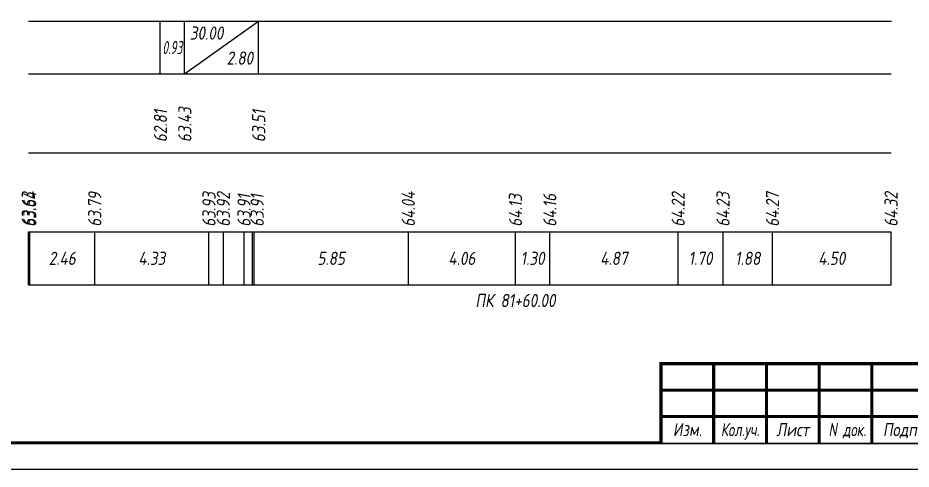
# Model space of a CAD drawing. Extents: x -717 to 1451, y -133302 to 233.
# Drawn here: x 78 to 247.4, y -128390.4 to -128304.8 of the extents above; entities that cross this region are included whole.
import ezdxf
from ezdxf.enums import TextEntityAlignment as Align

# ---------------------------------------------------------------- set-up
doc = ezdxf.new("R2010")
doc.units = 0
for name, color, linetype in [('Зарамочное оформление', 7, 'Continuous'), ('Код_510', 7, 'Continuous'), ('Код_516', 1, 'Continuous'), ('Подписи поперечников', 7, 'Continuous'), ('Таблица', 7, 'Continuous')]:
    doc.layers.add(name, color=color, linetype=linetype)
doc.styles.add('М', font='romand.shx', dxfattribs={"width": 0.8, "oblique": 10, "height": 2.5})

# ---------------------------------------------------------------- blocks, each defined once
blk = doc.blocks.new('Штамп')
at = {"linetype": 'Continuous'}
blk.add_wipeout([(199.95, -411.25), (384.95, -411.25), (384.95, -426.25), (199.95, -426.25)], dxfattribs=at).dxf.layer = 'Зарамочное оформление'
at = {"layer": 'Зарамочное оформление', "linetype": 'Continuous', "lineweight": -3, "const_width": 0.6, "flags": 128}
for points in [[(199.95, -426.25), (199.95, -411.25), (384.95, -411.25)], [(209.95, -411.25), (209.95, -426.25)], [(219.95, -411.25), (219.95, -426.25)], [(229.95, -411.25), (229.95, -426.25)], [(239.95, -411.25), (239.95, -426.25)], [(199.95, -416.25), (264.95, -416.25)], [(199.95, -421.25), (264.95, -421.25)]]:
    blk.add_lwpolyline(points, dxfattribs=at)
at = {"layer": 'Зарамочное оформление', "linetype": 'Continuous', "style": 'М', "oblique": 10}
for s, width, p in [('Изм.', 0.8, (204.95, -423.75)), ('Кол.уч.', 0.7, (214.95, -423.75)), ('Лист', 0.8, (224.95, -423.75)), ('N док.', 0.7, (235.28, -423.75)), ('Подпись', 0.8, (247.45, -423.75))]:
    blk.add_text(s, height=2.5, dxfattribs=dict(at, width=width)).set_placement(p, align=Align.MIDDLE_CENTER)
blk = doc.blocks.new('шифр')
blk.add_blockref('Штамп', (0, -128019))

msp = doc.modelspace()

# ---------------------------------------------------------------- linework, layer by layer
at = {"flags": 128}
msp.add_lwpolyline([(-30.054, -128390.421), (389.946, -128390.421), (389.946, -128093.421), (-30.054, -128093.421)], close=True, dxfattribs=at)
at = {"const_width": 0.6, "flags": 128}
msp.add_lwpolyline([(-10.054, -128385.421), (384.946, -128385.421), (384.946, -128098.421), (-10.054, -128098.421)], close=True, dxfattribs=at)
at = {"layer": 'Код_510'}
for p, q in [((79.946, -128355.421), (79.946, -128345.421)), ((80.219, -128355.421), (80.219, -128345.421)), ((92.537, -128355.421), (92.537, -128345.421)), ((114.206, -128355.421), (114.206, -128345.421)), ((116.928, -128355.421), (116.928, -128345.421)), ((120.858, -128355.421), (120.858, -128345.421)), ((122.472, -128355.421), (122.472, -128345.421)), ((122.77, -128355.421), (122.77, -128345.421)), ((152.019, -128355.421), (152.019, -128345.421)), ((172.339, -128355.421), (172.339, -128345.421)), ((178.857, -128355.421), (178.857, -128345.421)), ((203.188, -128355.421), (203.188, -128345.421)), ((211.71, -128355.421), (211.71, -128345.421)), ((221.1, -128355.421), (221.1, -128345.421)), ((243.589, -128355.421), (243.589, -128345.421))]:
    msp.add_line(p, q, dxfattribs=at)
at = {"layer": 'Код_516'}
for p, q in [((104.946, -128315.421), (104.946, -128305.421)), ((109.572, -128315.421), (109.572, -128305.421)), ((109.572, -128315.421), (123.589, -128305.421)), ((123.589, -128315.421), (123.589, -128305.421))]:
    msp.add_line(p, q, dxfattribs=at)
at = {"layer": 'Таблица'}
for p, q in [((80, -128305.421), (243.643, -128305.421)), ((79.946, -128315.421), (243.589, -128315.421)), ((79.946, -128330.421), (243.589, -128330.421)), ((79.946, -128345.421), (243.589, -128345.421)), ((79.946, -128355.421), (243.589, -128355.421))]:
    msp.add_line(p, q, dxfattribs=at)

# ---------------------------------------------------------------- texts
at = {"layer": 'Код_510', "style": 'М', "oblique": 10, "width": 0.8}
for s, p in [('63.63', (79.946, -128344.421)), ('63.64', (80.219, -128344.421)), ('63.79', (92.537, -128344.421)), ('63.93', (114.206, -128344.421)), ('63.92', (116.928, -128344.421)), ('63.91', (120.858, -128344.421)), ('63.91', (123.358, -128344.421)), ('64.04', (152.019, -128344.421)), ('64.13', (172.339, -128344.421)), ('64.16', (178.857, -128344.421)), ('64.22', (203.188, -128344.421)), ('64.23', (211.71, -128344.421)), ('64.27', (221.1, -128344.421)), ('64.32', (243.589, -128344.421))]:
    msp.add_text(s, height=2.5, rotation=90, dxfattribs=at).set_placement(p, align=Align.MIDDLE_LEFT)
for s, p in [('2.46', (86.378, -128350.421)), ('4.33', (103.371, -128350.421)), ('5.85', (137.395, -128350.421)), ('4.06', (162.179, -128350.421)), ('1.30', (175.598, -128350.421)), ('4.87', (191.023, -128350.421)), ('1.70', (207.449, -128350.421)), ('1.88', (216.405, -128350.421)), ('4.50', (232.344, -128350.421))]:
    msp.add_text(s, height=2.5, dxfattribs=at).set_placement(p, align=Align.MIDDLE_CENTER)
at = {"layer": 'Код_516', "style": 'М', "oblique": 10, "width": 0.8}
msp.add_text('30.00', height=2.5, dxfattribs=at).set_placement((110.572, -128306.421), align=Align.TOP_LEFT)
at = {"layer": 'Код_516', "style": 'М', "oblique": 10, "width": 0.6}
msp.add_text('0.93', height=2.5, dxfattribs=at).set_placement((107.259, -128310.421), align=Align.MIDDLE_CENTER)
at = {"layer": 'Код_516', "style": 'М', "oblique": 10, "width": 0.8}
msp.add_text('2.80', height=2.5, dxfattribs=at).set_placement((122.589, -128314.421), align=Align.BOTTOM_RIGHT)
for s, p in [('62.81', (105, -128328.371)), ('63.43', (109.626, -128328.371)), ('63.51', (123.643, -128328.371))]:
    msp.add_text(s, height=2.5, rotation=90, dxfattribs=at).set_placement(p, align=Align.MIDDLE_LEFT)
at = {"layer": 'Подписи поперечников', "style": 'М', "oblique": 10, "width": 0.8}
msp.add_text('ПК 81+60.00', height=2.5, dxfattribs=at).set_placement((172.339, -128360.421), align=Align.BOTTOM_CENTER)

# ---------------------------------------------------------------- next in the draw order: block references
msp.add_blockref('шифр', (0, 59.829))

doc.saveas('drawing.dxf')
